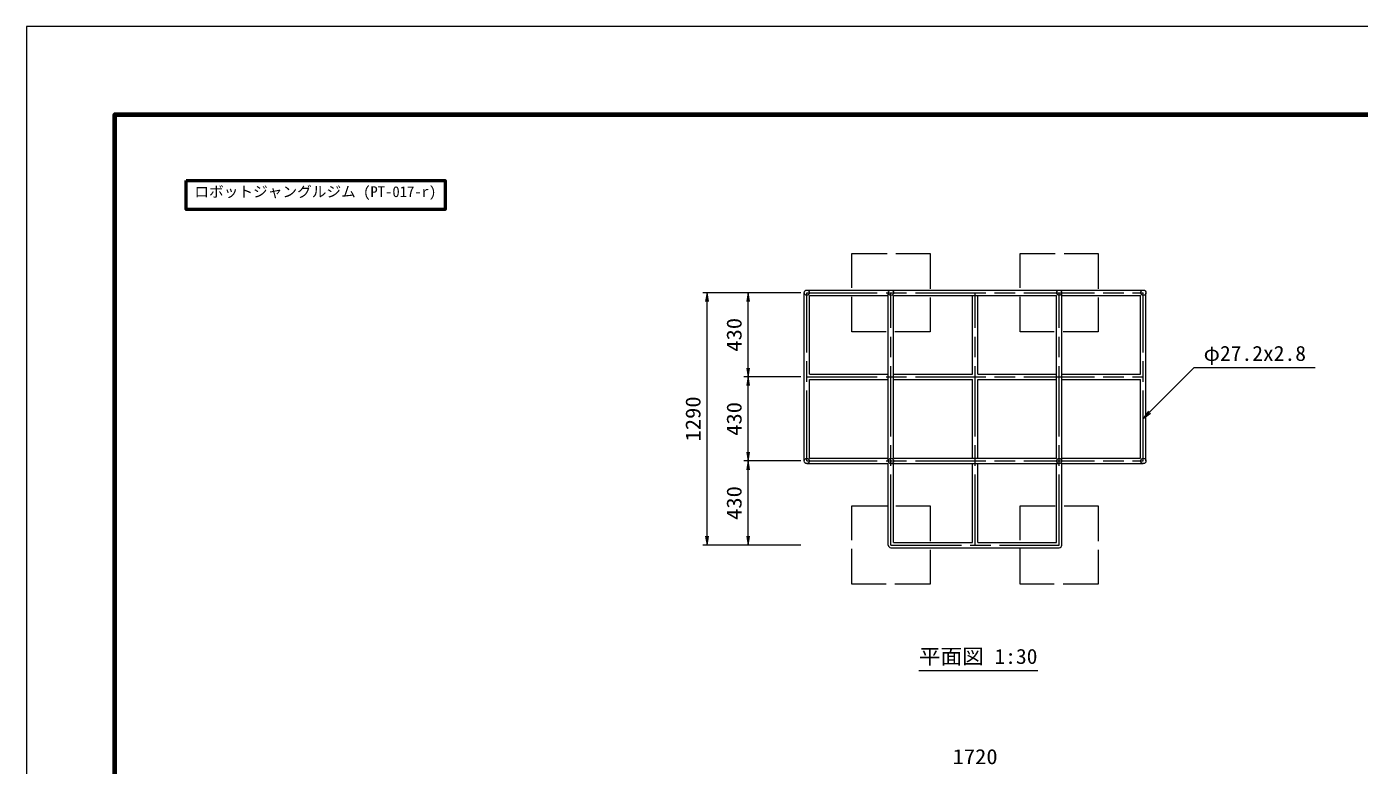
# Model space of a CAD drawing. Units: millimetres at full size, sheet at 1:30. Extents: x 0 to 12600, y 0 to 8910.
# Drawn here: x 0 to 6813, y 5133 to 8910 of the extents above; entities that cross this region are included whole.
import ezdxf
from ezdxf.enums import TextEntityAlignment as Align

# ---------------------------------------------------------------- set-up
doc = ezdxf.new("R2010")
doc.units = ezdxf.units.MM
doc.header["$LTSCALE"] = 30
doc.linetypes.add('CHAIN', pattern=[18.5, 12, -1.5, 3.5, -1.5])
doc.linetypes.add('DASHED', pattern=[7.5, 6, -1.5])
for name, color, linetype, lineweight in [('D-BMK', 2, 'CHAIN', 13), ('D-STR', 1, 'Continuous', 13), ('D-STR-DIM', 7, 'Continuous', 13), ('D-STR-HTXT', 7, 'Continuous', 13), ('D-TTL-FRAM\u3000タイトル枠、凡例図枠', 2, 'Continuous', 50), ('V-nasSTD', 7, 'Continuous', 13)]:
    doc.layers.add(name, color=color, linetype=linetype, lineweight=lineweight)
doc.layers.add('D-STR-TXT\u3000文字列', color=7, linetype='Continuous')
doc.styles.add('ＭＳ ゴシック', font='')
doc.styles.get('ＭＳ ゴシック').set_extended_font_data('MS Gothic')

# ---------------------------------------------------------------- blocks, each defined once
blk = doc.blocks.new('open_arrow')
at = {"color": 0, "linetype": 'Continuous', "lineweight": -2}
blk.add_lwpolyline([(7.5, 1.25), (0, 0), (7.5, -1.25)], dxfattribs=at)

msp = doc.modelspace()

# ---------------------------------------------------------------- linework, layer by layer
at = {"layer": 'D-BMK'}
for p, q in [((3988.42, 6689.42), (3988.42, 7549.42)), ((3988.42, 7549.42), (5708.42, 7549.42)), ((4418.42, 6259.42), (4418.42, 7549.42)), ((4848.42, 6259.42), (4848.42, 7549.42)), ((5278.42, 6259.42), (5278.42, 7549.42)), ((5708.42, 6689.42), (5708.42, 7549.42)), ((3988.42, 7119.42), (5708.42, 7119.42)), ((3988.42, 6689.42), (5708.42, 6689.42)), ((4418.42, 6259.42), (5278.42, 6259.42))]:
    msp.add_line(p, q, dxfattribs=at)
at = {"layer": 'D-STR'}
for p, q in [((3988.42, 7563.02), (5708.42, 7563.02)), ((3974.82, 6689.42), (3974.82, 7549.42)), ((4002.02, 7133.02), (4002.02, 7535.82)), ((4002.02, 7535.82), (4404.82, 7535.82)), ((4404.82, 6689.42), (4404.82, 7549.42)), ((4432.02, 7535.82), (5264.82, 7535.82)), ((4432.02, 6703.02), (4432.02, 7535.82)), ((4834.82, 7133.02), (4834.82, 7535.82)), ((4862.02, 7133.02), (4862.02, 7535.82)), ((5264.82, 6703.02), (5264.82, 7535.82)), ((5292.02, 6689.42), (5292.02, 7549.42)), ((5292.02, 7535.82), (5694.82, 7535.82)), ((5694.82, 7133.02), (5694.82, 7535.82)), ((5722.02, 6689.42), (5722.02, 7549.42)), ((4002.02, 7133.02), (4404.82, 7133.02)), ((4002.02, 6703.02), (4002.02, 7105.82)), ((4002.02, 7105.82), (4404.82, 7105.82)), ((4432.02, 7133.02), (4834.82, 7133.02)), ((4432.02, 7105.82), (4834.82, 7105.82)), ((4834.82, 6703.02), (4834.82, 7105.82)), ((4862.02, 7133.02), (5264.82, 7133.02)), ((4862.02, 6703.02), (4862.02, 7105.82)), ((4862.02, 7105.82), (5264.82, 7105.82)), ((5292.02, 7133.02), (5694.82, 7133.02)), ((5292.02, 7105.82), (5694.82, 7105.82)), ((5694.82, 6703.02), (5694.82, 7105.82)), ((4002.02, 6703.02), (4404.82, 6703.02)), ((4432.02, 6703.02), (5264.82, 6703.02)), ((5292.02, 6703.02), (5694.82, 6703.02)), ((3988.42, 6675.82), (4404.82, 6675.82)), ((4404.82, 6259.42), (4404.82, 6675.82)), ((4418.42, 6675.82), (5278.42, 6675.82)), ((4432.02, 6273.02), (4432.02, 6675.82)), ((4834.82, 6273.02), (4834.82, 6675.82)), ((4862.02, 6273.02), (4862.02, 6675.82)), ((5264.82, 6273.02), (5264.82, 6675.82)), ((5292.02, 6675.82), (5708.42, 6675.82)), ((5292.02, 6259.42), (5292.02, 6675.82)), ((4432.02, 6273.02), (4834.82, 6273.02)), ((4862.02, 6273.02), (5264.82, 6273.02)), ((4418.42, 6245.82), (5278.42, 6245.82))]:
    msp.add_line(p, q, dxfattribs=at)
at = {"layer": 'D-STR', "linetype": 'DASHED'}
for points in [[(4218.42, 7349.42), (4218.42, 7749.42), (4618.42, 7749.42), (4618.42, 7349.42)], [(5078.42, 7349.42), (5078.42, 7749.42), (5478.42, 7749.42), (5478.42, 7349.42)], [(4218.42, 6059.42), (4218.42, 6459.42), (4618.42, 6459.42), (4618.42, 6059.42)], [(5078.42, 6059.42), (5078.42, 6459.42), (5478.42, 6459.42), (5478.42, 6059.42)]]:
    msp.add_lwpolyline(points, close=True, dxfattribs=at)
at = {"layer": 'D-STR'}
for centre in [(3988.42, 7549.42), (4418.42, 7549.42), (5278.42, 7549.42), (5708.42, 7549.42), (3988.42, 6689.42), (4418.42, 6689.42), (5278.42, 6689.42), (5708.42, 6689.42)]:
    msp.add_circle(centre, 13.6, dxfattribs=at)
for centre, start, end in [((4418.42, 6259.42), 180, 270), ((5278.42, 6259.42), 270, 0)]:
    msp.add_arc(centre, 13.6, start, end, dxfattribs=at)
at = {"layer": 'D-STR-DIM'}
for p, q in [((3958.42, 7549.42), (3455.92, 7549.42)), ((3478.42, 6259.42), (3478.42, 7549.42)), ((3958.42, 7549.42), (3665.92, 7549.42)), ((3688.42, 7119.42), (3688.42, 7549.42)), ((3958.42, 7119.42), (3665.92, 7119.42)), ((3958.42, 7119.42), (3665.92, 7119.42)), ((3688.42, 6689.42), (3688.42, 7119.42)), ((3958.42, 6689.42), (3665.92, 6689.42)), ((3958.42, 6689.42), (3665.92, 6689.42)), ((3688.42, 6259.42), (3688.42, 6689.42)), ((3958.42, 6259.42), (3455.92, 6259.42)), ((3958.42, 6259.42), (3665.92, 6259.42)), ((4561.57, 5618.17), (5168.47, 5618.17))]:
    msp.add_line(p, q, dxfattribs=at)
at = {"layer": 'D-STR-HTXT'}
msp.add_lwpolyline([(5708.42, 6906.78), (5969.07, 7167.43), (6587.67, 7167.43)], dxfattribs=at)
at = {"layer": 'D-TTL-FRAM\u3000タイトル枠、凡例図枠'}
msp.add_lwpolyline([(816.18, 8124.06), (2139.56, 8124.06), (2139.56, 7974.38), (816.18, 7974.38)], close=True, dxfattribs=at)
at = {"layer": 'V-nasSTD'}
for points in [[(12600, 0), (12600, 8910), (0, 8910), (0, 0)], [(450, 8460), (450, 450), (12150, 450), (12150, 8460)]]:
    msp.add_lwpolyline(points, close=True, dxfattribs=at)
at = {"layer": 'V-nasSTD', "lineweight": 70}
msp.add_lwpolyline([(450, 450), (450, 8460), (12150, 8460), (12150, 450)], close=True, dxfattribs=at)

# ---------------------------------------------------------------- block references
at = {"layer": 'D-STR-DIM', "xscale": 6, "yscale": 6}
for p, rotation in [((3478.42, 7549.42), 270), ((3688.42, 7549.42), 270), ((3688.42, 7119.42), 90), ((3688.42, 7119.42), 270), ((3688.42, 6689.42), 90), ((3688.42, 6689.42), 270), ((3478.42, 6259.42), 90), ((3688.42, 6259.42), 90)]:
    msp.add_blockref('open_arrow', p, dxfattribs=dict(at, rotation=rotation))
at = {"layer": 'D-STR-HTXT', "xscale": 6, "yscale": 6, "rotation": 45}
msp.add_blockref('open_arrow', (5708.42, 6906.78), dxfattribs=at)

# ---------------------------------------------------------------- texts
at = {"layer": 'D-STR-DIM', "style": 'ＭＳ ゴシック', "width": 1.1}
for s, p in [('430', (3677.92, 7334.42)), ('1290', (3467.92, 6904.42)), ('430', (3677.92, 6904.42)), ('430', (3677.92, 6474.42))]:
    msp.add_text(s, height=76.98, rotation=90, dxfattribs=at).set_placement(p, align=Align.BOTTOM_CENTER)
at = {"layer": 'D-STR-DIM', "style": 'ＭＳ ゴシック', "width": 1.05}
msp.add_text('平面図 1:30', height=76.98, dxfattribs=at).set_placement((4561.57, 5628.67), align=Align.BOTTOM_LEFT)
at = {"layer": 'D-STR-DIM', "style": 'ＭＳ ゴシック', "width": 1.1}
msp.add_text('1720', height=76.98, dxfattribs=at).set_placement((4848.42, 5116.23), align=Align.BOTTOM_CENTER)
at = {"layer": 'D-STR-HTXT', "style": 'ＭＳ ゴシック', "width": 1.05}
msp.add_text('φ27.2x2.8', height=76.98, dxfattribs=at).set_placement((6278.37, 7177.93), align=Align.BOTTOM_CENTER)
at = {"layer": 'D-STR-TXT\u3000文字列', "style": 'ＭＳ ゴシック'}
msp.add_text('ロボットジャングルジム (PT-017-r)', height=54.99, dxfattribs=at).set_placement((857.47, 8093.68), align=Align.TOP_LEFT)

doc.saveas('drawing.dxf')
